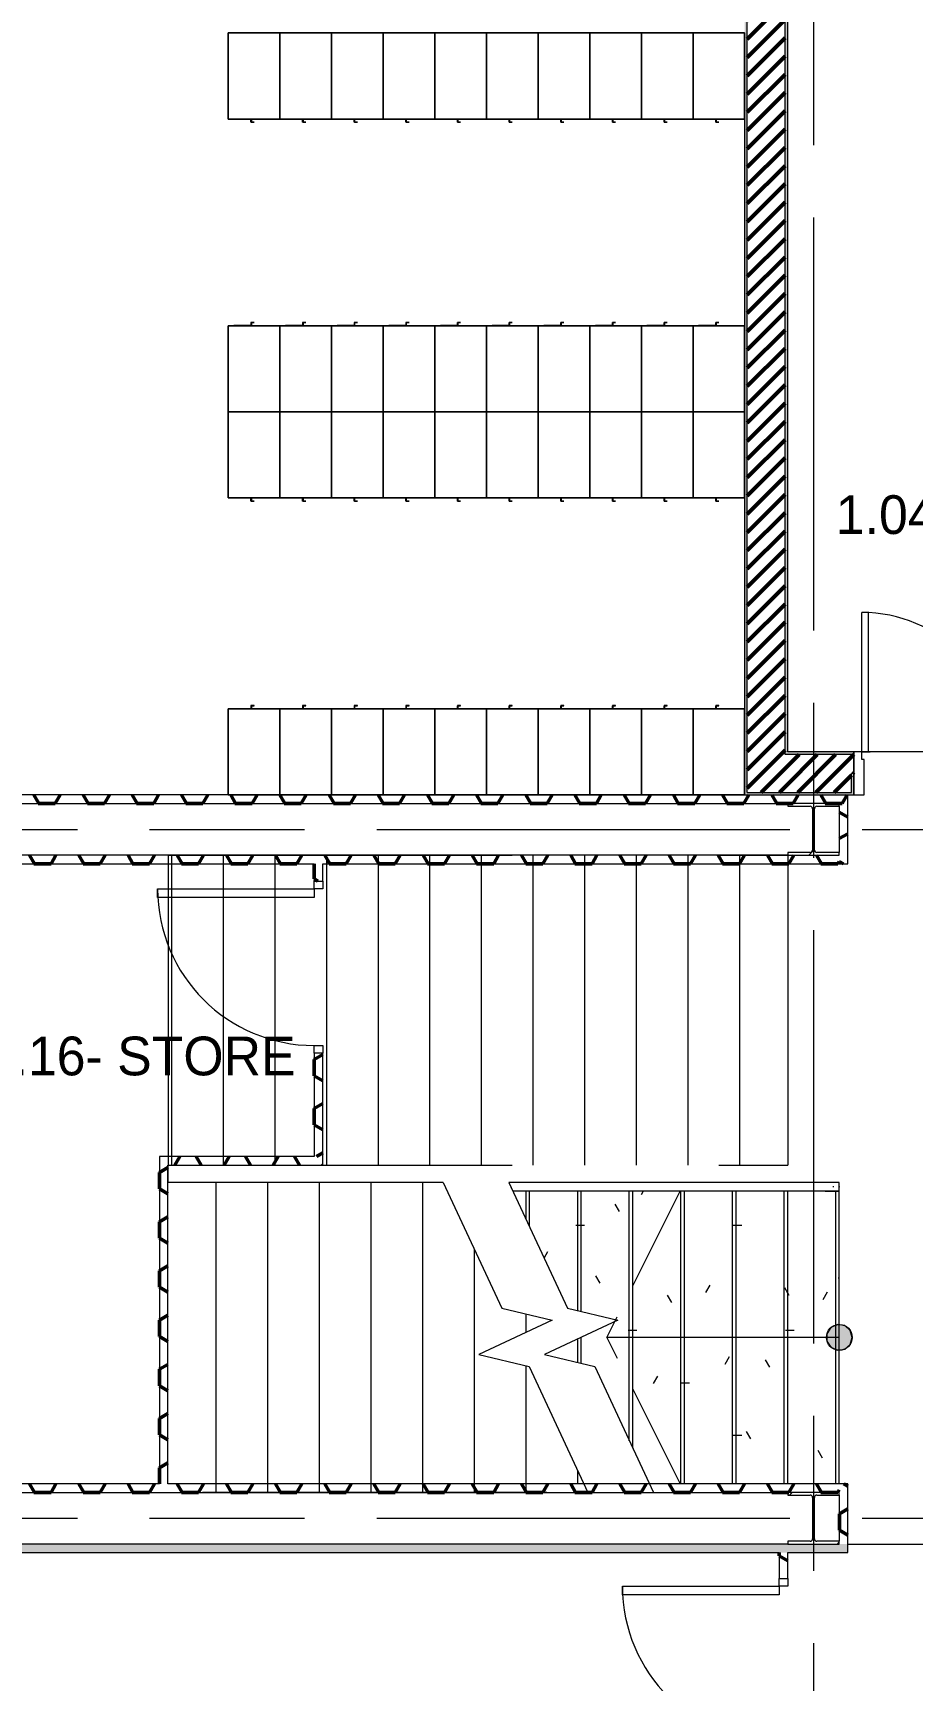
# Model space of a CAD drawing. Header units: millimetres. Extents: x -76261 to 649593, y -304265 to 60256.
# Drawn here: x 22165 to 27273, y -11540 to -1975 of the extents above; entities that cross this region are included whole.
import ezdxf

# ---------------------------------------------------------------- set-up
doc = ezdxf.new("R2010")
doc.units = ezdxf.units.MM
doc.header["$LTSCALE"] = 2000
doc.header["$MEASUREMENT"] = 0
doc.linetypes.add('Centre', pattern=[6.9, 4, -0.7, 1.5, -0.7])
doc.linetypes.add('Hidden 1_0mm', pattern=[1.6, 1, -0.6])
doc.layers.get('0').update_dxf_attribs({"linetype": 'CONTINUOUS'})
for name, color, linetype, lineweight in [('A-AREA', 8, 'CONTINUOUS', 15), ('A-AREA-IDEN', 8, 'CONTINUOUS', 15), ('A-DOOR', 8, 'CONTINUOUS', 15), ('A-FLOR', 8, 'CONTINUOUS', 15), ('A-FLOR-HRAL', 8, 'CONTINUOUS', 15), ('A-GENM', 8, 'CONTINUOUS', 15), ('A-WALL', 8, 'CONTINUOUS', 15), ('A-WALL-PATT', 8, 'CONTINUOUS', 50), ('I-FURN', 8, 'Hidden 1_0mm', 15), ('I-WALL', 8, 'CONTINUOUS', 15), ('S-COLS', 8, 'CONTINUOUS', 15), ('S-GRID', 14, 'CONTINUOUS', 15), ('S-STRS', 8, 'CONTINUOUS', 15), ('S-STRS-ANNO', 8, 'CONTINUOUS', 15), ('S-STRS-MBND', 8, 'Hidden 1_0mm', 15)]:
    doc.layers.add(name, color=color, linetype=linetype, lineweight=lineweight)
doc.styles.add('.VnArial Narrow_B', font='Vnarianb_0.ttf', dxfattribs={"height": 225})
pattern_1 = [(0, (87192.53, 42001.64), (1219.2, 304.8), [50.292, -864.108, 50.292, -864.108, -4876.8]), (0, (87192.53, 42001.64), (1219.2, 304.8), [-1828.8, 50.292, -1778.508, 50.292, -864.108, -2133.6]), (0, (87192.53, 42001.64), (1219.2, 304.8), [-4572, 50.292, -559.308, 50.292, -1473.708]), (120, (87649.73, 42154.04), (-873.5645, 903.4582), [50.292, -864.108, 50.292, -864.108, -4876.8]), (120, (87649.73, 42154.04), (-873.5645, 903.4582), [-1828.8, 50.292, -1778.508, 50.292, -864.108, -2133.6]), (120, (87649.73, 42154.04), (-873.5645, 903.4582), [-4572, 50.292, -559.308, 50.292, -1473.708]), (240, (87802.13, 42763.64), (-345.6355, -1208.2582), [50.292, -864.108, 50.292, -864.108, -4876.8]), (240, (87802.13, 42763.64), (-345.6355, -1208.2582), [-1828.8, 50.292, -1778.508, 50.292, -864.108, -2133.6]), (240, (87802.13, 42763.64), (-345.6355, -1208.2582), [-4572, 50.292, -559.308, 50.292, -1473.708])]
pattern_2 = [(127.5, (26550, -3000), (-146.824, -4.7995), [5.029, -110.795, 5.029, -124.511, -123.825]), (127.5, (26550, -3000), (-146.824, -4.7995), [-245.364, 5.029, -118.796]), (97.5, (26550, -3000), (-215.047, 134.857), [5.029, -57.455, 5.029, -99.365, -40.005]), (97.5, (26550, -3000), (-215.047, 134.857), [-166.878, 5.029, -34.976]), (57.5, (26550, -3093.73), (-0.4316, 237.2978), [5.029, -33.071, 5.029, -132.131, -179.07]), (57.5, (26550, -3093.73), (-0.4316, 237.2978), [-175.26, 5.029, -174.041]), (47.5, (26550, -3093.73), (-66.879, 229.067), [5.029, -14.021, 5.029, -84.887, -102.87]), (47.5, (26550, -3093.73), (-66.879, 229.067), [-108.966, 5.029, -97.841])]
pattern_3 = [(45, (87192.53, 42001.635), (-53.03301, 53.03301), [])]
pattern_4 = [(37.5, (29455, -6400), (-4.7995, 146.824), [5.029, -110.795, 5.029, -124.511, -123.825]), (37.5, (29455, -6400), (-4.7995, 146.824), [-245.364, 5.029, -118.796]), (7.5, (29455, -6400), (134.857, 215.047), [5.029, -57.455, 5.029, -99.365, -40.005]), (7.5, (29455, -6400), (134.857, 215.047), [-166.878, 5.029, -34.976]), (327.5, (29361.27, -6400), (237.298, 0.4316), [5.029, -33.071, 5.029, -132.131, -179.07]), (327.5, (29361.27, -6400), (237.298, 0.4316), [-175.26, 5.029, -174.041]), (317.5, (29361.27, -6400), (229.067, 66.879), [5.029, -14.021, 5.029, -84.887, -102.87]), (317.5, (29361.27, -6400), (229.067, 66.879), [-108.966, 5.029, -97.841])]

# ---------------------------------------------------------------- blocks, each defined once
blk = doc.blocks.new('AD_UK Beams-Column - SC1-300_300_10_16-V34-1st  FLOOR PLAN')
at = {"layer": 'S-COLS'}
h = blk.add_hatch(dxfattribs=at)
h.set_pattern_fill('FP_73', color=256, style=0, pattern_type=2)
h.set_pattern_definition([(45, (60492.53, 52601.64), (-371.231, 371.231), []), (45, (60492.53, 53164.14), (-371.231, 371.231), [])])
h.paths.add_polyline_path([(-150, -150), (150, -150), (150, -134), (19, -134), (9.1, -129.9), (5, -120), (5, 120), (9.1, 129.9), (19, 134), (150, 134), (150, 150), (-150, 150), (-150, 134), (-19, 134), (-9.1, 129.9), (-5, 120), (-5, -120), (-9.1, -129.9), (-19, -134), (-150, -134)], flags=0)
for p, q in [((150, 150), (-150, 150)), ((-150, 150), (-150, 134)), ((-150, 134), (-19, 134)), ((-5, 120), (-5, -120)), ((5, -120), (5, 120)), ((19, 134), (150, 134)), ((150, 134), (150, 150)), ((-19, -134), (-150, -134)), ((-150, -134), (-150, -150)), ((-150, -150), (150, -150)), ((150, -134), (19, -134)), ((150, -150), (150, -134))]:
    blk.add_line(p, q, dxfattribs=at)
for centre, start, end in [((-19, 120), 0, 90), ((19, 120), 90, 180), ((-19, -120), 270, 0), ((19, -120), 180, 270)]:
    blk.add_arc(centre, 14, start, end, dxfattribs=at)
blk = doc.blocks.new('AD_UK Beams-Column - SC1-300_300_10_16-V35-1st  FLOOR PLAN')
at = {"layer": 'S-COLS'}
h = blk.add_hatch(dxfattribs=at)
h.set_pattern_fill('FP_74', color=256, style=0, pattern_type=2)
h.set_pattern_definition([(45, (60492.53, 48601.64), (-371.231, 371.231), []), (45, (60492.53, 49164.14), (-371.231, 371.231), [])])
h.paths.add_polyline_path([(150, -150), (150, -134), (19, -134), (9.1, -129.9), (5, -120), (5, 120), (9.1, 129.9), (19, 134), (150, 134), (150, 150), (-150, 150), (-150, 134), (-19, 134), (-9.1, 129.9), (-5, 120), (-5, -120), (-9.1, -129.9), (-19, -134), (-150, -134), (-150, -150)], flags=0)
for p, q in [((150, 150), (-150, 150)), ((-150, 150), (-150, 134)), ((-150, 134), (-19, 134)), ((-5, 120), (-5, -120)), ((5, -120), (5, 120)), ((19, 134), (150, 134)), ((150, 134), (150, 150)), ((-19, -134), (-150, -134)), ((-150, -134), (-150, -150)), ((-150, -150), (150, -150)), ((150, -134), (19, -134)), ((150, -150), (150, -134))]:
    blk.add_line(p, q, dxfattribs=at)
for centre, start, end in [((-19, 120), 0, 90), ((19, 120), 90, 180), ((-19, -120), 270, 0), ((19, -120), 180, 270)]:
    blk.add_arc(centre, 14, start, end, dxfattribs=at)
blk = doc.blocks.new('LS-Office-S_rvt-1-1st  FLOOR PLAN')
for name, p in [('AD_UK Beams-Column - SC1-300_300_10_16-V35-1st  FLOOR PLAN', (-60492.5, -48601.6)), ('AD_UK Beams-Column - SC1-300_300_10_16-V34-1st  FLOOR PLAN', (-60492.5, -52601.6))]:
    blk.add_blockref(name, p)
blk = doc.blocks.new('Top Rail Type - Top Rail_Internal_-10633608-1st  FLOOR PLAN')
at = {"layer": 'A-FLOR-HRAL'}
for p, q in [((-60342.5, -50652), (-60424.5, -50652)), ((-60376.1, -50679.6), (-60376.1, -50674.4)), ((-60424.5, -50702), (-60342.5, -50702))]:
    blk.add_line(p, q, dxfattribs=at)
at = {"layer": 'A-FLOR-HRAL', "flags": 128}
blk.add_lwpolyline([(-60342.5, -50675), (-60342.5, -50677), (-60342.5, -50679)], dxfattribs=at)
blk = doc.blocks.new('Top Rail Type - Top Rail_Internal_-V1-1st  FLOOR PLAN')
at = {"layer": 'A-FLOR-HRAL'}
for p, q in [((-62262, -50652), (-62238.7, -50702)), ((-60342.5, -50652), (-62262, -50652)), ((-60342.5, -50702), (-60342.5, -50652)), ((-60342.5, -50702), (-62238.7, -50702))]:
    blk.add_line(p, q, dxfattribs=at)
blk = doc.blocks.new('PANEL DOOR - THONG PHONG-10957097-1st  FLOOR PLAN')
at = {"layer": 'A-DOOR'}
for p, q in [((405, 25), (405, 935)), ((405, 935), (455, 935)), ((455, 935), (455, 25)), ((-500, -25), (-500, 25)), ((-500, 25), (-455, 25)), ((-455, 25), (-455, -25)), ((455, 25), (405, 25)), ((455, 25), (500, 25)), ((455, -25), (455, 25)), ((500, 25), (500, -25)), ((-455, -25), (-500, -25)), ((500, -25), (455, -25))]:
    blk.add_line(p, q, dxfattribs=at)
blk.add_arc((455, 25), 910, 90, 180, dxfattribs=at)
blk = doc.blocks.new('PD-WC - WC-10350256-1st  FLOOR PLAN')
at = {"layer": 'A-DOOR'}
for p, q in [((-390, 125), (-450, 125)), ((-450, 125), (-450, -125)), ((-390, -80), (-390, 125)), ((450, 125), (390, 125)), ((390, 125), (390, -80)), ((450, -125), (450, 125)), ((-405, -125), (-405, -80)), ((-405, -80), (-390, -80)), ((390, -80), (405, -80)), ((405, -80), (405, -125)), ((-450, -125), (-405, -125)), ((405, -125), (355, -125)), ((405, -125), (450, -125))]:
    blk.add_line(p, q, dxfattribs=at)
at = {"layer": 'A-GENM'}
for p, q in [((365, -125), (405, -125)), ((365, -125), (365, -935)), ((405, -125), (405, -935))]:
    blk.add_line(p, q, dxfattribs=at)
blk.add_arc((405, -125), 810, 180, 270, dxfattribs=at)
blk = doc.blocks.new('Locker-Personal_Storage-Spacesaver-2_Tier_Single_Door-Mesh - 12 x 24 x 72-10663084-1st  FLOOR PLAN')
at = {"layer": 'I-FURN'}
for p, q in [((-150, 250), (150, 250)), ((-150, -250), (-150, 250)), ((150, 250), (-150, 250)), ((-150, 250), (-150, -250)), ((-0.0378, 269.05), (15.8372, 269.05)), ((-0.0378, 268.1356), (-0.0378, 269.05)), ((15.8372, 268.1356), (-0.0378, 268.1356)), ((2.3622, 269.05), (18.2372, 269.05)), ((2.3622, 268.1356), (2.3622, 269.05)), ((17.3228, 268.1356), (2.3622, 268.1356)), ((15.8372, 269.05), (15.8372, 250.9144)), ((15.8372, 250), (15.8372, 268.1356)), ((15.8372, 250.9144), (117.4626, 250.9144)), ((17.3228, 250), (17.3228, 268.1356)), ((117.4626, 250), (17.3228, 250)), ((18.2372, 269.05), (18.2372, 250.9144)), ((18.2372, 250.9144), (117.4626, 250.9144)), ((117.4626, 250.9144), (117.4626, 250)), ((117.4626, 250.9144), (117.4626, 250)), ((150, 250), (150, -250)), ((150, -250), (150, 250)), ((150, -250), (-150, -250)), ((-150, -250), (150, -250))]:
    blk.add_line(p, q, dxfattribs=at)
blk = doc.blocks.new('Locker-Personal_Storage-Spacesaver-2_Tier_Single_Door-Mesh - 12 x 24 x 72-10655054-1st  FLOOR PLAN')
at = {"layer": 'I-FURN'}
for p, q in [((150, 250), (-150, 250)), ((-150, 250), (-150, -250)), ((-150, -250), (-150, 250)), ((-150, 250), (150, 250)), ((150, -250), (150, 250)), ((150, 250), (150, -250)), ((-150, -250), (150, -250)), ((150, -250), (-150, -250)), ((-0.0378, -268.1356), (-0.0378, -269.05)), ((15.8372, -268.1356), (-0.0378, -268.1356)), ((-0.0378, -269.05), (15.8372, -269.05)), ((17.3228, -268.1356), (2.3622, -268.1356)), ((2.3622, -268.1356), (2.3622, -269.05)), ((2.3622, -269.05), (18.2372, -269.05)), ((15.8372, -250), (15.8372, -268.1356)), ((15.8372, -250.9144), (117.4626, -250.9144)), ((15.8372, -269.05), (15.8372, -250.9144)), ((117.4626, -250), (17.3228, -250)), ((17.3228, -250), (17.3228, -268.1356)), ((18.2372, -269.05), (18.2372, -250.9144)), ((18.2372, -250.9144), (117.4626, -250.9144)), ((117.4626, -250.9144), (117.4626, -250)), ((117.4626, -250.9144), (117.4626, -250))]:
    blk.add_line(p, q, dxfattribs=at)
blk = doc.blocks.new('PANEL DOOR - THONG PHONG-V42-1st  FLOOR PLAN')
at = {"layer": 'A-DOOR'}
for p, q in [((405, 25), (405, 935)), ((405, 935), (455, 935)), ((455, 935), (455, 25)), ((-500, -25), (-500, 25)), ((-500, 25), (-455, 25)), ((-455, 25), (-455, -25)), ((455, 25), (405, 25)), ((455, 25), (500, 25)), ((455, -25), (455, 25)), ((500, 25), (500, -25)), ((-455, -25), (-500, -25)), ((500, -25), (455, -25))]:
    blk.add_line(p, q, dxfattribs=at)
blk.add_arc((455, 25), 910, 90, 180, dxfattribs=at)
blk = doc.blocks.new('Xrexf_Office')
at = {"layer": 'A-WALL-PATT'}
h = blk.add_hatch(dxfattribs=at)
h.set_pattern_fill('FP_26', color=256, angle=37.5, style=0, pattern_type=2)
h.set_pattern_definition(pattern_2)
h.paths.add_polyline_path([(26300, -6400), (26315, -6400), (26315, 400), (26300, 400), (26300, -5920.1)], flags=0)
h = blk.add_hatch(dxfattribs=at)
h.set_pattern_fill('FP_20', color=256, style=0, pattern_type=2)
h.set_pattern_definition(pattern_3)
h.paths.add_polyline_path([(26535, -6385), (26535, 385), (26315, 385), (26315, -6385), (26343, -6385)], flags=0)
h = blk.add_hatch(dxfattribs=at)
h.set_pattern_fill('FP_26', color=256, angle=37.5, style=0, pattern_type=2)
h.set_pattern_definition(pattern_2)
h.paths.add_polyline_path([(26550, -6165), (26550, -315), (26535, -315), (26535, -6165)], flags=0)
h.paths.add_polyline_path([(26535, -205), (26550, -205), (26550, 165), (26535, 165), (26535, -151.4)], flags=0)
h = blk.add_hatch(dxfattribs=at)
h.set_pattern_fill('FP_20', color=256, style=0, pattern_type=2)
h.set_pattern_definition(pattern_3)
h.paths.add_polyline_path([(32100, -6385), (32375, -6385), (32375, -6165), (31910, -6165), (31910, -6275), (31925, -6275), (31925, -6385), (32065, -6385)], flags=0)
h.paths.add_polyline_path([(30995, -6385), (30995, -6275), (31010, -6275), (31010, -6165), (27835, -6165), (27835, -6275), (27850, -6275), (27850, -6385), (30509, -6385)], flags=0)
h.paths.add_polyline_path([(26920, -6385), (26920, -6275), (26935, -6275), (26935, -6165), (26535, -6165), (26535, -6385), (26550, -6385)], flags=0)
h = blk.add_hatch(dxfattribs=at)
h.set_pattern_fill('FP_29', color=256, angle=37.5, style=0, pattern_type=2)
h.set_pattern_definition(pattern_4)
h.paths.add_polyline_path([(32360, -6165), (32360, -6150), (31910, -6150), (31910, -6165), (32294.5, -6165)], flags=0)
h.paths.add_polyline_path([(31010, -6165), (31010, -6150), (29390, -6150), (29390, -6165), (30509, -6165)], flags=0)
h.paths.add_polyline_path([(28128.5, -6165), (29170, -6165), (29170, -6150), (27835, -6150), (27835, -6165)], flags=0)
h.paths.add_polyline_path([(26550, -6165), (26935, -6165), (26935, -6150), (26550, -6150)], flags=0)
h = blk.add_hatch(dxfattribs=at)
h.set_pattern_fill('FP_29', color=256, angle=37.5, style=0, pattern_type=2)
h.set_pattern_definition(pattern_4)
h.paths.add_polyline_path([(31910, -6400), (32065, -6400), (32065, -6385), (31925, -6385), (31925, -6275), (31910, -6275)], flags=0)
h.paths.add_polyline_path([(32595, -6400), (32595, -6385), (32535, -6385), (32535, -6400), (32592, -6400)], flags=0)
h.paths.add_polyline_path([(32360, -6400), (32500, -6400), (32500, -6385), (32100, -6385), (32100, -6400), (32294.5, -6400)], flags=0)
h.paths.add_polyline_path([(30509, -6400), (31010, -6400), (31010, -6275), (30995, -6275), (30995, -6385), (27850, -6385), (27850, -6275), (27835, -6275), (27835, -6400), (29913.9, -6400)], flags=0)
h.paths.add_polyline_path([(26935, -6400), (26935, -6275), (26920, -6275), (26920, -6385), (26315, -6385), (26315, -6400), (26550, -6400)], flags=0)
h = blk.add_hatch(dxfattribs=at)
h.set_pattern_fill('FP_16', color=256, style=0, pattern_type=2)
h.set_pattern_definition([(2e-13, (24200, -6450), (142.875, 82.489), [95.25, -190.5]), (120, (24200, -6450), (-142.875, 82.489), [95.25, -190.5]), (60, (24200, -6450), (-7e-05, 164.978), [0, -190.5, 95.25, 0])])
h.paths.add_polyline_path([(26850, -6450), (26900, -6450), (26900, -6400), (21500, -6400), (21500, -6450), (26719, -6450)], flags=0)
h = blk.add_hatch(dxfattribs=at)
h.set_pattern_fill('FP_49', color=256, style=0, pattern_type=2)
h.set_pattern_definition([(90, (26900, -6625), (-82.49, 142.875), [95.25, -190.5]), (210, (26900, -6625), (-82.49, -142.875), [95.25, -190.5]), (150, (26900, -6625), (-164.978, -7e-05), [0, -190.5, 95.25, 0])])
h.paths.add_polyline_path([(26850, -6800), (26900, -6800), (26900, -6450), (26850, -6450), (26850, -6750)], flags=0)
h = blk.add_hatch(dxfattribs=at)
h.set_pattern_fill('FP_50', color=256, style=0, pattern_type=2)
h.set_pattern_definition([(2e-13, (24175, -6800), (142.875, 82.489), [95.25, -190.5]), (120, (24175, -6800), (-142.875, 82.489), [95.25, -190.5]), (60, (24175, -6800), (-7e-05, 164.978), [0, -190.5, 95.25, 0])])
h.paths.add_polyline_path([(26550, -6800), (26850, -6800), (26850, -6750), (21500, -6750), (21500, -6800), (25747.9, -6800)], flags=0)
h = blk.add_hatch(dxfattribs=at)
h.set_pattern_fill('FP_84', color=256, style=0, pattern_type=2)
h.set_pattern_definition([(270, (23799.6, -7649.8), (82.489, -142.875), [95.25, -190.5]), (30, (23799.6, -7649.8), (82.489, 142.875), [95.25, -190.5]), (330, (23799.6, -7649.8), (164.978, 7e-05), [0, -190.5, 95.25, 0])])
h.paths.add_polyline_path([(23799.6, -8499.6), (23849.6, -8499.6), (23849.6, -7900), (23799.6, -7900)], flags=0)
h.paths.add_polyline_path([(23849.6, -6900), (23849.6, -6800), (23799.6, -6800), (23799.6, -6900), (23824.6, -6900)], flags=0)
h = blk.add_hatch(dxfattribs=at)
h.set_pattern_fill('FP_82', color=256, style=0, pattern_type=2)
h.set_pattern_definition([(270, (22899.6, -9449.8), (82.489, -142.875), [95.25, -190.5]), (30, (22899.6, -9449.8), (82.489, 142.875), [95.25, -190.5]), (330, (22899.6, -9449.8), (164.978, 7e-05), [0, -190.5, 95.25, 0])])
h.paths.add_polyline_path([(22899.6, -10400), (22949.6, -10400), (22949.6, -8499.6), (22899.6, -8499.6), (22899.6, -8600.1)], flags=0)
h = blk.add_hatch(dxfattribs=at)
h.set_pattern_fill('FP_83', color=256, style=0, pattern_type=2)
h.set_pattern_definition([(180, (23399.6, -8499.6), (-142.875, -82.489), [95.25, -190.5]), (300, (23399.6, -8499.6), (142.875, -82.489), [95.25, -190.5]), (240, (23399.6, -8499.6), (7e-05, -164.978), [0, -190.5, 95.25, 0])])
h.paths.add_polyline_path([(22949.6, -8549.6), (23849.6, -8549.6), (23849.6, -8499.6), (22949.6, -8499.6)], flags=0)
h = blk.add_hatch(dxfattribs=at)
h.set_pattern_fill('FP_48', color=256, style=0, pattern_type=2)
h.set_pattern_definition([(2e-13, (24175, -10450), (142.875, 82.489), [95.25, -190.5]), (120, (24175, -10450), (-142.875, 82.489), [95.25, -190.5]), (60, (24175, -10450), (-7e-05, 164.978), [0, -190.5, 95.25, 0])])
h.paths.add_polyline_path([(26719, -10450), (26850, -10450), (26850, -10400), (21500, -10400), (21500, -10450), (26681, -10450)], flags=0)
h = blk.add_hatch(dxfattribs=at)
h.set_pattern_fill('FP_47', color=256, style=0, pattern_type=2)
h.set_pattern_definition([(270, (26850, -10575), (82.49, -142.875), [95.25, -190.5]), (30, (26850, -10575), (82.49, 142.875), [95.25, -190.5]), (330, (26850, -10575), (164.978, 7e-05), [0, -190.5, 95.25, 0])])
h.paths.add_polyline_path([(26850, -10750), (26900, -10750), (26900, -10400), (26850, -10400), (26850, -10734)], flags=0)
h = blk.add_hatch(dxfattribs=at)
h.set_pattern_fill('FP_14', color=256, style=0, pattern_type=2)
h.set_pattern_definition([(2e-13, (21925, -10800), (142.875, 82.489), [95.25, -190.5]), (120, (21925, -10800), (-142.8751, 82.4889), [95.25, -190.5]), (60, (21925, -10800), (-7e-05, 164.9779), [0, -190.5, 95.25, 0])])
h.paths.add_polyline_path([(26900, -10800), (26900, -10750), (16950, -10750), (16950, -10800), (26850, -10800)], flags=0)
h = blk.add_hatch(dxfattribs=at)
h.set_pattern_fill('FP_15', color=256, style=0, pattern_type=2)
h.set_pattern_definition([(270, (26500, -13581.5), (82.489, -142.875), [95.25, -190.5]), (30, (26500, -13581.5), (82.489, 142.875), [95.25, -190.5]), (330, (26500, -13581.5), (164.978, 7e-05), [0, -190.5, 95.25, 0])])
h.paths.add_polyline_path([(26550, -16375), (26550, -11950), (26500, -11950), (26500, -16375)], flags=0)
h.paths.add_polyline_path([(26500, -10950), (26550, -10950), (26550, -10800), (26500, -10800)], flags=0)
at = {"layer": 'S-STRS'}
h = blk.add_hatch(dxfattribs=at)
h.set_pattern_fill('FP_11', color=256, style=0, pattern_type=2)
h.set_pattern_definition(pattern_1)
h.paths.add_polyline_path([(25350, -9700.7), (25350, -9550), (25137.6, -9649.1)], flags=0)
h.paths.add_polyline_path([(25350, -9399.3), (25350, -8700.4), (25050, -8700.4), (25050, -8906.6), (25270.8, -9380.1)], flags=0)
h = blk.add_hatch(dxfattribs=at)
h.set_pattern_fill('FP_11', color=256, style=0, pattern_type=2)
h.set_pattern_definition(pattern_1)
h.paths.add_polyline_path([(25650, -10193.4), (25650, -8700.4), (25350, -8700.4), (25350, -9399.3), (25562.4, -9450.9), (25350, -9550), (25350, -9700.7), (25429.2, -9719.9), (25531.9, -9940)], flags=0)
h.paths.add_polyline_path([(25650, -8650.4), (25650, -8650), (25650, -8650.4)], flags=0)
h = blk.add_hatch(dxfattribs=at)
h.set_pattern_fill('FP_10', color=256, style=0, pattern_type=2)
h.set_pattern_definition(pattern_1)
h.paths.add_polyline_path([(25950, -10400), (25950, -8700.4), (25650, -8700.4), (25650, -10193.4), (25746.4, -10400), (25891.6, -10400)], flags=0)
h.paths.add_polyline_path([(25950, -8650.4), (25950, -8650), (25949.9, -8650.4)], flags=0)
h = blk.add_hatch(dxfattribs=at)
h.set_pattern_fill('FP_8', color=256, style=0, pattern_type=2)
h.set_pattern_definition(pattern_1)
h.paths.add_polyline_path([(26250, -10400), (26250, -8700.4), (25950, -8700.4), (25950, -10400)], flags=0)
h = blk.add_hatch(dxfattribs=at)
h.set_pattern_fill('FP_8', color=256, style=0, pattern_type=2)
h.set_pattern_definition(pattern_1)
h.paths.add_polyline_path([(26250, -10400), (26550, -10400), (26550, -8700.4), (26250, -8700.4), (26250, -9940)], flags=0)
h.paths.add_polyline_path([(26550, -8650.4), (26550, -8650), (26343, -8650.4)], flags=0)
h = blk.add_hatch(dxfattribs=at)
h.set_pattern_fill('FP_8', color=256, style=0, pattern_type=2)
h.set_pattern_definition(pattern_1)
h.paths.add_polyline_path([(26850, -10400), (26850, -8700.4), (26550, -8700.4), (26550, -10400), (26841.7, -10400)], flags=0)
at = {"layer": 'S-STRS-ANNO'}
h = blk.add_hatch(color=256, dxfattribs=at)
edge = h.paths.add_edge_path(flags=0)
edge.add_arc((26850, -9550), 75, 0, 360)
blk.add_hatch(color=256, dxfattribs=at).paths.add_polyline_path([(26839.3, -9624.2), (26881.2, -9618.2), (26913.1, -9590.5), (26925, -9550), (26913.1, -9509.5), (26881.2, -9481.8), (26839.3, -9475.8), (26800.9, -9493.3), (26778, -9528.9), (26778, -9571.1), (26800.9, -9606.7)], flags=0)
at = {"layer": 'A-AREA'}
blk.add_line((26900, -10750), (28421.2, -10750), dxfattribs=at)
at = {"layer": 'A-FLOR'}
blk.add_line((27790, -6150), (26980, -6150), dxfattribs=at)
at = {"layer": 'A-WALL'}
for p, q in [((26315, -6385), (26315, 385)), ((26535, -6165), (26535, -315)), ((26550, -6150), (26550, -330)), ((26300, -2475), (26300, -3675)), ((26300, -4675), (26300, -5900)), ((26935, -6165), (26535, -6165)), ((26935, -6150), (26550, -6150)), ((26935, -6400), (26935, -6150)), ((26935, -6275), (26920, -6275)), ((26920, -6385), (26920, -6275)), ((26300, -6400), (26935, -6400)), ((26315, -6385), (26920, -6385))]:
    blk.add_line(p, q, dxfattribs=at)
at = {"layer": 'I-WALL'}
for p, q in [((23300, -6400), (22030, -6400)), ((26900, -6800), (26900, -6400)), ((21550, -6450), (26550, -6450)), ((26850, -6466), (26850, -6734)), ((26550, -6750), (21500, -6750)), ((21500, -6800), (23799.6, -6800)), ((23799.6, -6800), (23799.6, -6900)), ((23849.6, -6800), (26900, -6800)), ((23849.6, -6900), (23849.6, -6800)), ((23799.6, -6900), (23849.6, -6900)), ((23849.6, -7900), (23799.6, -7900)), ((23799.6, -7900), (23799.6, -8499.6)), ((23849.6, -8549.6), (23849.6, -7900)), ((22899.6, -8499.6), (22899.6, -10400)), ((23799.6, -8499.6), (22899.6, -8499.6)), ((22949.6, -10400), (22949.6, -8549.6)), ((22949.6, -8549.6), (23849.6, -8549.6)), ((22899.6, -10400), (21500, -10400)), ((26900, -10400), (22949.6, -10400)), ((26900, -10800), (26900, -10400)), ((21500, -10450), (26550, -10450)), ((26850, -10466), (26850, -10734)), ((16900, -10800), (26500, -10800)), ((26550, -10750), (21550, -10750)), ((26500, -10800), (26500, -10950)), ((26550, -10800), (26900, -10800)), ((26550, -10950), (26550, -10800)), ((26500, -10950), (26550, -10950))]:
    blk.add_line(p, q, dxfattribs=at)
at = {"layer": 'S-GRID', "linetype": 'Centre', "ltscale": 0.3}
for p, q in [((26700, 5234.1), (26700, -19441.1)), ((-4816.9, -6600), (36139, -6600)), ((-4816.9, -10600), (36139, -10600))]:
    blk.add_line(p, q, dxfattribs=at)
at = {"layer": 'S-STRS'}
for p, q in [((25050, -8650), (24930.3, -8650)), ((25030, -8863.8), (25030, -8700.4)), ((25350, -8650), (25050, -8650)), ((25050, -8906.6), (25050, -8700.4)), ((25330, -9394.5), (25330, -8700.4)), ((25650, -8650), (25350, -8650)), ((25350, -9399.3), (25350, -8700.4)), ((25630, -10150.5), (25630, -8700.4)), ((25950, -8650), (25650, -8650)), ((25650, -10193.4), (25650, -8700.4)), ((25930, -10400), (25930, -8700.4)), ((26250, -8650), (25950, -8650)), ((25950, -10400), (25950, -8700.4)), ((26230, -10400), (26230, -8700.4)), ((26550, -8650), (26250, -8650)), ((26250, -10400), (26250, -8700.4)), ((26530, -10400), (26530, -8700.4)), ((26850, -8650), (26550, -8650)), ((26550, -10400), (26550, -8700.4)), ((26830, -10400), (26830, -8700.4)), ((26850, -10400), (26850, -8700.4)), ((25330, -9695.8), (25330, -9559.3)), ((25350, -9700.7), (25350, -9550))]:
    blk.add_line(p, q, dxfattribs=at)
at = {"layer": 'S-STRS-ANNO'}
for p, q in [((25650, -9250), (25924.8, -8700.4)), ((25500, -9550), (25560, -9430)), ((25650, -9550), (25500, -9550)), ((25500, -9550), (25560, -9670)), ((25950, -9550), (25650, -9550)), ((26250, -9550), (25950, -9550)), ((26550, -9550), (26250, -9550)), ((26850, -9550), (26550, -9550)), ((26800.9, -9493.3), (26778, -9528.9)), ((26778, -9528.9), (26778, -9571.1)), ((26839.3, -9475.8), (26800.9, -9493.3)), ((26881.2, -9481.8), (26839.3, -9475.8)), ((26913.1, -9509.5), (26881.2, -9481.8)), ((26925, -9550), (26913.1, -9509.5)), ((26913.1, -9590.5), (26925, -9550)), ((26778, -9571.1), (26800.9, -9606.7)), ((26800.9, -9606.7), (26839.3, -9624.2)), ((26839.3, -9624.2), (26881.2, -9618.2)), ((26881.2, -9618.2), (26913.1, -9590.5)), ((25650, -9850), (25925, -10400))]:
    blk.add_line(p, q, dxfattribs=at)
blk.add_circle((26850, -9550), 75, dxfattribs=at)
at = {"layer": 'S-STRS-MBND'}
for p, q in [((22950, -6750), (21450, -6750)), ((22950, -6750), (22950, -8550)), ((22950, -6750), (26550, -6750)), ((22970, -6750), (22970, -8550)), ((23270, -6750), (23270, -8550)), ((23570, -6750), (23570, -8550)), ((23870, -6750), (23870, -8550)), ((24170, -6750), (24170, -8550)), ((24470, -6750), (24470, -8550)), ((24770, -6750), (24770, -8550)), ((25070, -6750), (25070, -8550)), ((25370, -6750), (25370, -8550)), ((25670, -6750), (25670, -8550)), ((25970, -6750), (25970, -8550)), ((26270, -6750), (26270, -8550)), ((26550, -6750), (26550, -8550)), ((22950, -8650), (22950, -8550)), ((22950, -8550), (26550, -8550)), ((24549.3, -8650), (22950, -8650)), ((23230, -10450), (23230, -8650)), ((23530, -10450), (23530, -8650)), ((23830, -10450), (23830, -8650)), ((24130, -10450), (24130, -8650)), ((24430, -10450), (24430, -8650)), ((24549.3, -8650), (24889.8, -9380.1)), ((24930.3, -8650), (25270.8, -9380.1)), ((24730, -10450), (24730, -9037.5)), ((25181.4, -9450.9), (24756.6, -9649.1)), ((24889.8, -9380.1), (25181.4, -9450.9)), ((25030, -9521.6), (25030, -9414.2)), ((25562.4, -9450.9), (25137.6, -9649.1)), ((25270.8, -9380.1), (25562.4, -9450.9)), ((24756.6, -9649.1), (25048.2, -9719.9)), ((25137.6, -9649.1), (25429.2, -9719.9)), ((25030, -10450), (25030, -9715.5)), ((25048.2, -9719.9), (25388.7, -10450)), ((25429.2, -9719.9), (25769.7, -10450)), ((25330, -10400), (25330, -10324.2)), ((21450, -10450), (22950, -10450)), ((25150, -10450), (22950, -10450))]:
    blk.add_line(p, q, dxfattribs=at)
blk.add_blockref('LS-Office-S_rvt-1-1st  FLOOR PLAN', (87192.5, 42001.6))
at = {"layer": 'A-DOOR'}
for name, p, rotation in [('PD-WC - WC-10350256-1st  FLOOR PLAN', (27385, -6275), 180), ('PANEL DOOR - THONG PHONG-V42-1st  FLOOR PLAN', (23824.6, -7400), 90), ('PANEL DOOR - THONG PHONG-10957097-1st  FLOOR PLAN', (26525, -11450), 89.99999999999993)]:
    blk.add_blockref(name, p, dxfattribs=dict(at, rotation=rotation))
at = {"layer": 'A-FLOR-HRAL'}
for name in ['Top Rail Type - Top Rail_Internal_-V1-1st  FLOOR PLAN', 'Top Rail Type - Top Rail_Internal_-10633608-1st  FLOOR PLAN']:
    blk.add_blockref(name, (87192.5, 42001.6), dxfattribs=at)
at = {"layer": 'I-FURN', "rotation": 180}
for name, p in [('Locker-Personal_Storage-Spacesaver-2_Tier_Single_Door-Mesh - 12 x 24 x 72-10663084-1st  FLOOR PLAN', (23450, -2225)), ('Locker-Personal_Storage-Spacesaver-2_Tier_Single_Door-Mesh - 12 x 24 x 72-10663084-1st  FLOOR PLAN', (23750, -2225)), ('Locker-Personal_Storage-Spacesaver-2_Tier_Single_Door-Mesh - 12 x 24 x 72-10663084-1st  FLOOR PLAN', (24050, -2225)), ('Locker-Personal_Storage-Spacesaver-2_Tier_Single_Door-Mesh - 12 x 24 x 72-10663084-1st  FLOOR PLAN', (24350, -2225)), ('Locker-Personal_Storage-Spacesaver-2_Tier_Single_Door-Mesh - 12 x 24 x 72-10663084-1st  FLOOR PLAN', (24650, -2225)), ('Locker-Personal_Storage-Spacesaver-2_Tier_Single_Door-Mesh - 12 x 24 x 72-10663084-1st  FLOOR PLAN', (24950, -2225)), ('Locker-Personal_Storage-Spacesaver-2_Tier_Single_Door-Mesh - 12 x 24 x 72-10663084-1st  FLOOR PLAN', (25250, -2225)), ('Locker-Personal_Storage-Spacesaver-2_Tier_Single_Door-Mesh - 12 x 24 x 72-10663084-1st  FLOOR PLAN', (25550, -2225)), ('Locker-Personal_Storage-Spacesaver-2_Tier_Single_Door-Mesh - 12 x 24 x 72-10663084-1st  FLOOR PLAN', (25850, -2225)), ('Locker-Personal_Storage-Spacesaver-2_Tier_Single_Door-Mesh - 12 x 24 x 72-10663084-1st  FLOOR PLAN', (26150, -2225)), ('Locker-Personal_Storage-Spacesaver-2_Tier_Single_Door-Mesh - 12 x 24 x 72-10655054-1st  FLOOR PLAN', (23450, -3925)), ('Locker-Personal_Storage-Spacesaver-2_Tier_Single_Door-Mesh - 12 x 24 x 72-10655054-1st  FLOOR PLAN', (23750, -3925)), ('Locker-Personal_Storage-Spacesaver-2_Tier_Single_Door-Mesh - 12 x 24 x 72-10655054-1st  FLOOR PLAN', (24050, -3925)), ('Locker-Personal_Storage-Spacesaver-2_Tier_Single_Door-Mesh - 12 x 24 x 72-10655054-1st  FLOOR PLAN', (24350, -3925)), ('Locker-Personal_Storage-Spacesaver-2_Tier_Single_Door-Mesh - 12 x 24 x 72-10655054-1st  FLOOR PLAN', (24650, -3925)), ('Locker-Personal_Storage-Spacesaver-2_Tier_Single_Door-Mesh - 12 x 24 x 72-10655054-1st  FLOOR PLAN', (24950, -3925)), ('Locker-Personal_Storage-Spacesaver-2_Tier_Single_Door-Mesh - 12 x 24 x 72-10655054-1st  FLOOR PLAN', (25250, -3925)), ('Locker-Personal_Storage-Spacesaver-2_Tier_Single_Door-Mesh - 12 x 24 x 72-10655054-1st  FLOOR PLAN', (25550, -3925)), ('Locker-Personal_Storage-Spacesaver-2_Tier_Single_Door-Mesh - 12 x 24 x 72-10655054-1st  FLOOR PLAN', (25850, -3925)), ('Locker-Personal_Storage-Spacesaver-2_Tier_Single_Door-Mesh - 12 x 24 x 72-10655054-1st  FLOOR PLAN', (26150, -3925)), ('Locker-Personal_Storage-Spacesaver-2_Tier_Single_Door-Mesh - 12 x 24 x 72-10663084-1st  FLOOR PLAN', (23450, -4425)), ('Locker-Personal_Storage-Spacesaver-2_Tier_Single_Door-Mesh - 12 x 24 x 72-10663084-1st  FLOOR PLAN', (23750, -4425)), ('Locker-Personal_Storage-Spacesaver-2_Tier_Single_Door-Mesh - 12 x 24 x 72-10663084-1st  FLOOR PLAN', (24050, -4425)), ('Locker-Personal_Storage-Spacesaver-2_Tier_Single_Door-Mesh - 12 x 24 x 72-10663084-1st  FLOOR PLAN', (24350, -4425)), ('Locker-Personal_Storage-Spacesaver-2_Tier_Single_Door-Mesh - 12 x 24 x 72-10663084-1st  FLOOR PLAN', (24650, -4425)), ('Locker-Personal_Storage-Spacesaver-2_Tier_Single_Door-Mesh - 12 x 24 x 72-10663084-1st  FLOOR PLAN', (24950, -4425)), ('Locker-Personal_Storage-Spacesaver-2_Tier_Single_Door-Mesh - 12 x 24 x 72-10663084-1st  FLOOR PLAN', (25250, -4425)), ('Locker-Personal_Storage-Spacesaver-2_Tier_Single_Door-Mesh - 12 x 24 x 72-10663084-1st  FLOOR PLAN', (25550, -4425)), ('Locker-Personal_Storage-Spacesaver-2_Tier_Single_Door-Mesh - 12 x 24 x 72-10663084-1st  FLOOR PLAN', (25850, -4425)), ('Locker-Personal_Storage-Spacesaver-2_Tier_Single_Door-Mesh - 12 x 24 x 72-10663084-1st  FLOOR PLAN', (26150, -4425)), ('Locker-Personal_Storage-Spacesaver-2_Tier_Single_Door-Mesh - 12 x 24 x 72-10655054-1st  FLOOR PLAN', (23450, -6150)), ('Locker-Personal_Storage-Spacesaver-2_Tier_Single_Door-Mesh - 12 x 24 x 72-10655054-1st  FLOOR PLAN', (23750, -6150)), ('Locker-Personal_Storage-Spacesaver-2_Tier_Single_Door-Mesh - 12 x 24 x 72-10655054-1st  FLOOR PLAN', (24050, -6150)), ('Locker-Personal_Storage-Spacesaver-2_Tier_Single_Door-Mesh - 12 x 24 x 72-10655054-1st  FLOOR PLAN', (24350, -6150)), ('Locker-Personal_Storage-Spacesaver-2_Tier_Single_Door-Mesh - 12 x 24 x 72-10655054-1st  FLOOR PLAN', (24650, -6150)), ('Locker-Personal_Storage-Spacesaver-2_Tier_Single_Door-Mesh - 12 x 24 x 72-10655054-1st  FLOOR PLAN', (24950, -6150)), ('Locker-Personal_Storage-Spacesaver-2_Tier_Single_Door-Mesh - 12 x 24 x 72-10655054-1st  FLOOR PLAN', (25250, -6150)), ('Locker-Personal_Storage-Spacesaver-2_Tier_Single_Door-Mesh - 12 x 24 x 72-10655054-1st  FLOOR PLAN', (25550, -6150)), ('Locker-Personal_Storage-Spacesaver-2_Tier_Single_Door-Mesh - 12 x 24 x 72-10655054-1st  FLOOR PLAN', (25850, -6150)), ('Locker-Personal_Storage-Spacesaver-2_Tier_Single_Door-Mesh - 12 x 24 x 72-10655054-1st  FLOOR PLAN', (26150, -6150))]:
    blk.add_blockref(name, p, dxfattribs=at)
at = {"layer": 'A-AREA-IDEN', "char_height": 225, "attachment_point": 1, "style": '.VnArial Narrow_B'}
for s, insert, width in [('1.04- WC /W', (26829.7, -4659.6), 1815.822), ('1.16- STORE', (21885, -7803.4), 1912.025)]:
    blk.add_mtext(s, dxfattribs=dict(at, insert=insert, width=width))

msp = doc.modelspace()

# ---------------------------------------------------------------- block references
at = {"linetype": 'ByBlock'}
msp.add_blockref('Xrexf_Office', (0, 0), dxfattribs=at)

doc.saveas('drawing.dxf')
